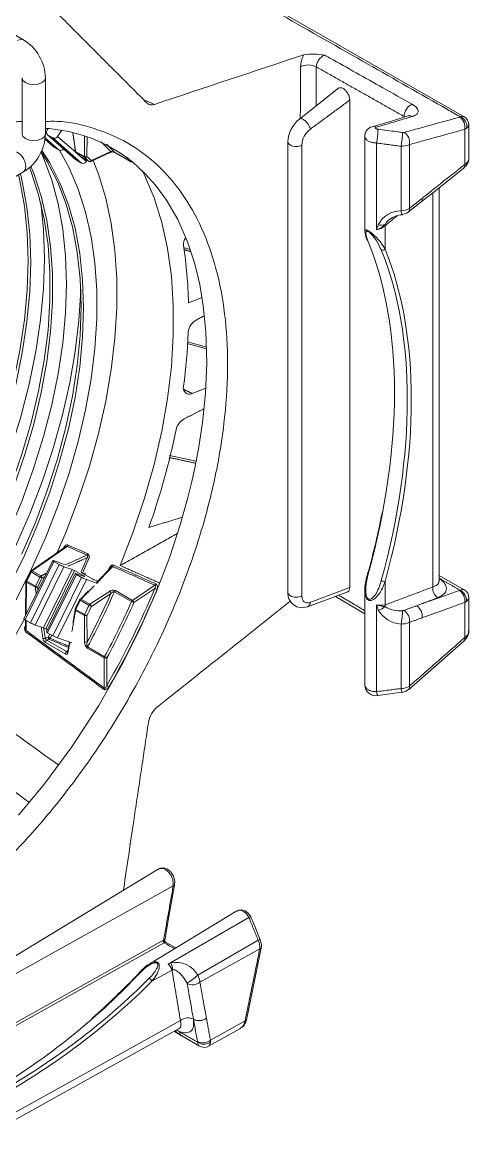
# Model space of a CAD drawing. Extents: x 8 to 113, y 1 to 87.
# Drawn here: x 28.64 to 31.03, y 60.1 to 66.02 of the extents above; entities that cross this region are included whole.
import ezdxf

# ---------------------------------------------------------------- set-up
doc = ezdxf.new("R2010")
doc.units = 0
doc.header["$MEASUREMENT"] = 0
doc.layers.add('OBJECT', color=7, linetype='CONTINUOUS')

msp = doc.modelspace()

# ---------------------------------------------------------------- linework, layer by layer
at = {"layer": 'OBJECT', "linetype": 'Continuous', "lineweight": 15}
for p, q in [((28.6436, 65.9235), (28.0179, 66.2847)), ((31.0047, 65.5112), (30.0537, 66.0564)), ((28.6364, 65.7194), (28.6364, 65.4193)), ((28.7614, 65.4193), (28.7614, 65.7194)), ((30.3336, 65.6663), (30.1223, 65.4989)), ((30.3921, 62.9886), (30.3921, 65.6005)), ((30.6832, 65.5088), (30.6832, 65.5128)), ((28.7614, 65.4275), (28.7669, 65.4227)), ((28.7702, 65.4387), (28.7765, 65.4481)), ((28.8485, 65.4385), (28.8268, 65.4061)), ((31.008, 65.2551), (31.008, 65.4437)), ((31.03, 65.2921), (31.03, 65.4675)), ((28.759, 65.3904), (28.805, 65.3502)), ((28.7591, 65.3907), (28.8071, 65.3487)), ((28.8354, 65.3323), (28.7597, 65.3985)), ((28.7712, 65.4155), (28.9252, 65.2808)), ((28.8016, 65.3977), (28.7733, 65.414)), ((28.7733, 65.414), (28.9273, 65.2793)), ((28.9556, 65.2629), (28.8016, 65.3977)), ((28.8268, 65.4061), (28.9243, 65.3208)), ((28.97, 65.2979), (28.9711, 65.4076)), ((28.9851, 65.4029), (28.9841, 65.2977)), ((30.0611, 65.3802), (30.0611, 62.9588)), ((30.4725, 65.4061), (30.4725, 64.8979)), ((30.536, 65.3701), (30.536, 64.9049)), ((28.8071, 65.3487), (28.805, 65.3502)), ((28.8354, 65.3323), (28.8071, 65.3487)), ((28.9229, 65.3251), (28.97, 65.2979)), ((28.9233, 65.3217), (28.9468, 65.3001)), ((28.9715, 65.2937), (28.9244, 65.3209)), ((29.005, 65.271), (29.1092, 65.3193)), ((29.0078, 65.2759), (29.112, 65.3241)), ((29.1092, 65.3193), (29.1093, 65.3193)), ((29.1313, 65.3208), (29.2226, 65.268)), ((29.1321, 65.3201), (29.2235, 65.2673)), ((30.1353, 65.3588), (30.1353, 62.9439)), ((30.6668, 65.3531), (30.6668, 65.0077)), ((30.7117, 65.3619), (30.7117, 65.0199)), ((28.9273, 65.2793), (28.9252, 65.2808)), ((28.9556, 65.2629), (28.9273, 65.2793)), ((28.9481, 65.2992), (28.9952, 65.2719)), ((28.9487, 65.2987), (28.9958, 65.2715)), ((28.9513, 65.2972), (28.9808, 65.2713)), ((28.9851, 65.2777), (28.9808, 65.2713)), ((31.0028, 65.2373), (31.0151, 65.2476)), ((28.2052, 64.9621), (28.6436, 65.2151)), ((30.8707, 63.0221), (30.8707, 65.1307)), ((30.837, 62.9913), (30.837, 65.104)), ((30.7075, 65.0012), (30.7752, 65.055)), ((30.5817, 64.9276), (30.5817, 64.8018)), ((29.5366, 64.7994), (29.502, 64.8098)), ((29.6237, 64.2762), (29.5221, 64.3048)), ((29.5688, 63.6647), (29.4267, 63.6965)), ((28.8686, 63.2056), (28.6852, 63.0781)), ((28.8784, 63.2084), (28.6902, 63.0777)), ((28.859, 63.1989), (28.8577, 63.1997)), ((28.8003, 63.1332), (28.6462, 62.8206)), ((28.8071, 63.1281), (28.6531, 62.8155)), ((28.8041, 63.1325), (28.8641, 63.112)), ((28.8354, 63.1118), (28.8071, 63.1281)), ((28.6813, 62.7992), (28.8354, 63.1118)), ((28.7323, 63.0444), (28.6852, 63.0716)), ((28.6902, 63.0777), (28.7374, 63.0505)), ((28.8606, 63.0999), (28.7066, 62.7873)), ((28.7508, 62.7722), (28.9049, 63.0848)), ((28.9175, 63.0788), (28.7634, 62.7662)), ((28.9205, 63.0638), (28.7664, 62.7512)), ((28.9273, 63.0587), (28.7733, 62.7461)), ((28.9049, 63.0848), (28.8606, 63.0999)), ((28.967, 63.0502), (28.9175, 63.0788)), ((28.9243, 63.0631), (28.9685, 63.048)), ((28.9556, 63.0424), (28.9273, 63.0587)), ((28.9567, 63.0679), (28.9562, 63.067)), ((28.9733, 63.0623), (28.9567, 63.0679)), ((28.9582, 63.0657), (29.0148, 63.0331)), ((28.9713, 63.0582), (28.9733, 63.0623)), ((28.9745, 63.0563), (28.9749, 63.0571)), ((29.0999, 63.0822), (29.1053, 63.0949)), ((28.6571, 63.0208), (28.6554, 62.8392)), ((28.66, 63.0166), (28.6584, 62.8454)), ((28.7072, 62.9894), (28.66, 63.0166)), ((28.6615, 63.0225), (28.7087, 62.9953)), ((28.8016, 62.7298), (28.9556, 63.0424)), ((28.9808, 63.0305), (28.8268, 62.7179)), ((28.9663, 63.0488), (28.967, 63.0502)), ((29.0409, 63.01), (28.9808, 63.0305)), ((29.0274, 63.0271), (29.0421, 63.0221)), ((29.2279, 62.9191), (29.3482, 63.0007)), ((30.5817, 63.0208), (30.5817, 62.895)), ((31.0048, 62.9763), (30.8707, 63.0535)), ((30.8708, 63.0207), (30.8708, 63.0224)), ((29.0002, 62.8988), (29.1044, 62.9678)), ((29.112, 62.9559), (29.0078, 62.8869)), ((29.2226, 62.9125), (29.1313, 62.9653)), ((29.1365, 62.9718), (29.2279, 62.9191)), ((29.3469, 62.9828), (29.2355, 62.9072)), ((30.1652, 62.8854), (30.3816, 62.965)), ((30.3151, 62.9405), (30.4725, 62.8476)), ((30.4725, 62.9756), (30.4725, 62.4673)), ((28.9447, 62.9225), (28.921, 62.8733)), ((28.9952, 62.8926), (28.9481, 62.9199)), ((28.9531, 62.926), (29.0002, 62.8988)), ((30.536, 62.4301), (30.536, 62.8953)), ((31.008, 62.7199), (31.008, 62.9086)), ((31.03, 62.7574), (31.03, 62.9328)), ((28.97, 62.8376), (28.9229, 62.8649)), ((28.9244, 62.8708), (28.9715, 62.8436)), ((28.9713, 62.6963), (28.97, 62.8376)), ((28.9841, 62.8377), (28.9854, 62.6963)), ((28.6813, 62.7992), (28.6531, 62.8155)), ((28.6551, 62.8143), (28.6547, 62.7686)), ((28.6581, 62.8126), (28.6576, 62.7579)), ((28.7508, 62.7722), (28.7066, 62.7873)), ((28.7715, 62.7615), (28.7634, 62.7662)), ((30.6668, 62.447), (30.6668, 62.7925)), ((30.7117, 62.4597), (30.7117, 62.8017)), ((28.7691, 62.7059), (28.8748, 62.6449)), ((28.8016, 62.7298), (28.7733, 62.7461)), ((28.7767, 62.7225), (28.7858, 62.7389)), ((28.7955, 62.7333), (28.7866, 62.717)), ((28.9034, 62.6917), (28.8268, 62.7179)), ((30.7094, 62.4425), (31.0056, 62.7028)), ((28.8679, 62.6327), (28.7621, 62.6938)), ((29.0768, 62.6112), (28.9855, 62.664)), ((28.9873, 62.6705), (29.0786, 62.6177)), ((29.0768, 62.4495), (29.0768, 62.6112)), ((29.091, 62.6112), (29.091, 62.4636)), ((30.542, 62.4104), (30.6733, 62.4268)), ((29.3652, 61.4786), (28.1173, 60.7222)), ((28.1636, 60.6738), (29.4463, 61.3889)), ((29.7865, 61.2548), (29.3167, 60.9701)), ((29.8513, 61.2196), (29.4193, 60.9703)), ((29.3903, 61.0966), (28.1636, 60.4127)), ((28.1707, 60.4005), (29.3973, 61.0843)), ((29.4603, 61.0571), (29.4056, 61.0879)), ((29.9018, 61.0977), (29.5775, 60.9105)), ((29.5893, 60.8727), (29.91, 61.0515)), ((29.9128, 61.1001), (29.9128, 61.1002)), ((29.3321, 60.8784), (29.4397, 60.9383)), ((29.4847, 60.6684), (28.5571, 60.1512)), ((29.831, 60.6653), (29.6458, 60.562)), ((28.5317, 60.0977), (29.475, 60.6235)), ((29.4505, 60.6099), (29.4711, 60.598)), ((29.4711, 60.5981), (29.4912, 60.5862)), ((29.4916, 60.5861), (29.5863, 60.5312)), ((29.6359, 60.5309), (29.8029, 60.6239))]:
    msp.add_line(p, q, dxfattribs=at)
at = {"layer": 'OBJECT', "linetype": 'Continuous', "lineweight": 15, "flags": 128}
for points in [[(28.6436, 65.9236), (28.6292, 65.9263), (28.6123, 65.9205)], [(28.7431, 65.6939), (28.7228, 65.6861), (28.6989, 65.6833), (28.675, 65.6861), (28.6547, 65.6939), (28.6412, 65.7056), (28.6364, 65.7194), (28.6364, 65.7197)], [(28.7614, 65.7194), (28.7567, 65.7056), (28.7431, 65.6939)], [(30.7055, 65.5155), (30.6208, 65.4901), (30.5119, 65.4575)], [(30.71, 65.5172), (30.7084, 65.5164), (30.705, 65.5154)], [(28.7614, 65.449), (28.7836, 65.4476), (28.8401, 65.4401), (28.8853, 65.4316), (28.9396, 65.418), (29.0074, 65.3955), (29.0868, 65.3604), (29.1638, 65.3155), (29.2273, 65.2689), (29.2964, 65.2061), (29.3515, 65.1447), (29.4104, 65.0644), (29.4709, 64.9598), (29.5233, 64.8402), (29.5615, 64.7231), (29.5882, 64.6123), (29.6075, 64.4977), (29.6215, 64.358), (29.626, 64.1907), (29.6192, 64.0293), (29.6033, 63.8732), (29.5834, 63.7419), (29.5636, 63.6373), (29.5459, 63.5569), (29.5231, 63.4643), (29.4837, 63.3244), (29.4274, 63.1531), (29.3545, 62.9629), (29.2711, 62.7732), (29.1774, 62.5856), (29.0468, 62.3558), (28.9026, 62.1345), (28.7566, 61.9368), (28.6173, 61.7686)], [(28.7431, 65.3938), (28.7228, 65.386), (28.6989, 65.3832), (28.675, 65.386), (28.6547, 65.3938), (28.6412, 65.4055), (28.6364, 65.4193)], [(28.7614, 65.4193), (28.7567, 65.4055), (28.7431, 65.3938)], [(28.7374, 65.3223), (28.7513, 65.2908), (28.7951, 65.1719), (28.8295, 65.044), (28.8541, 64.908), (28.869, 64.7647), (28.8739, 64.6147), (28.869, 64.4591), (28.8541, 64.2985), (28.8295, 64.1341), (28.7951, 63.9666), (28.7513, 63.797), (28.6982, 63.6262), (28.6362, 63.4553), (28.5656, 63.2852), (28.4869, 63.1168), (28.4003, 62.9512), (28.3066, 62.7891), (28.206, 62.6315), (28.0993, 62.4794), (27.9871, 62.3335), (27.8698, 62.1947), (27.7483, 62.0638), (27.6232, 61.9414)], [(28.7424, 65.3308), (28.7849, 65.2639), (28.8395, 65.1567), (28.8846, 65.0395), (28.92, 64.9132), (28.9455, 64.7783), (28.9608, 64.6358), (28.9659, 64.4864), (28.9608, 64.3312), (28.9455, 64.1709), (28.92, 64.0067), (28.8846, 63.8394), (28.8395, 63.6702), (28.7849, 63.4999), (28.7211, 63.3296), (28.6486, 63.1604), (28.5677, 62.9933)], [(28.6565, 65.2438), (28.6531, 65.2652), (28.6436, 65.2873), (28.6292, 65.3067), (28.6123, 65.3203), (28.5954, 65.3262), (28.5811, 65.3234), (28.5811, 65.3234)], [(28.8363, 65.3319), (28.8881, 65.2379), (28.9371, 65.1238), (28.9766, 65.0004), (29.0064, 64.8684), (29.0264, 64.7285), (29.0364, 64.5816), (29.0364, 64.4284), (29.0264, 64.2699), (29.0064, 64.107), (28.9766, 63.9405), (28.9371, 63.7715), (28.8881, 63.6009), (28.83, 63.4297), (28.763, 63.2588), (28.6876, 63.0893), (28.6041, 62.922)], [(28.7392, 65.3237), (28.7716, 65.2716), (28.8262, 65.1644), (28.8713, 65.0472), (28.9067, 64.9208), (28.9322, 64.786), (28.9475, 64.6434), (28.9526, 64.4941), (28.9475, 64.3388), (28.9322, 64.1786), (28.9067, 64.0144), (28.8713, 63.8471), (28.8262, 63.6778), (28.7716, 63.5076), (28.7078, 63.3373), (28.6353, 63.1681)], [(28.9244, 65.3209), (28.9233, 65.3217), (28.9233, 65.3217)], [(29.1313, 65.3208), (29.1317, 65.3203), (29.1321, 65.3201)], [(28.6829, 65.2467), (28.6985, 65.2077), (28.7384, 65.0857), (28.7686, 64.955), (28.7888, 64.8162), (28.799, 64.6703), (28.799, 64.518), (28.7888, 64.3604), (28.7686, 64.1983), (28.7384, 64.0327), (28.6985, 63.8645), (28.649, 63.6949), (28.5902, 63.5247), (28.5226, 63.3549), (28.4464, 63.1867), (28.3622, 63.021), (28.2704, 62.8587), (28.1717, 62.7008), (28.0665, 62.5484), (27.9555, 62.4021), (27.8393, 62.263), (27.7187, 62.1319), (27.5944, 62.0095)], [(29.0168, 65.2765), (29.0455, 65.2028), (29.0848, 65.075), (29.1144, 64.9387), (29.1342, 64.7947), (29.1442, 64.6437), (29.1442, 64.4865), (29.1342, 64.324), (29.1144, 64.1571), (29.0848, 63.9865), (29.0455, 63.8134), (28.9968, 63.6385), (28.9389, 63.4628), (28.8722, 63.2873), (28.8249, 63.1752)], [(28.9481, 65.2992), (28.947, 65.2999), (28.9468, 65.3001)], [(28.9487, 65.2987), (28.9485, 65.2988), (28.9481, 65.2992)], [(28.9958, 65.2715), (28.9957, 65.2716), (28.9952, 65.2719)], [(29.2226, 65.268), (29.206, 65.286), (29.1971, 65.2951)], [(29.2226, 65.268), (29.2231, 65.2676), (29.2235, 65.2673)], [(28.6275, 65.2059), (28.6374, 65.1646), (28.6625, 65.0273), (28.6776, 64.8826), (28.6827, 64.7311), (28.6776, 64.5738), (28.6625, 64.4116), (28.6374, 64.2453), (28.6024, 64.076), (28.5579, 63.9046), (28.5039, 63.7321), (28.4408, 63.5595), (28.369, 63.3877), (28.2889, 63.2177), (28.201, 63.0505), (28.1057, 62.8871), (28.0035, 62.7283), (27.8952, 62.5751), (27.7812, 62.4284), (27.6623, 62.289), (27.5391, 62.1577), (27.4123, 62.0352)], [(28.6176, 65.2001), (28.625, 65.1684), (28.6496, 65.0323), (28.6644, 64.8888), (28.6694, 64.7388), (28.6644, 64.583), (28.6496, 64.4224), (28.625, 64.2579), (28.5907, 64.0903), (28.5469, 63.9206), (28.494, 63.7498), (28.4321, 63.5788), (28.3616, 63.4086), (28.2829, 63.2401), (28.1965, 63.0742), (28.1028, 62.9119), (28.0024, 62.7541), (27.8958, 62.6017), (27.7837, 62.4556), (27.6666, 62.3164), (27.5451, 62.1851), (27.4201, 62.0624)], [(28.6756, 65.2397), (28.6852, 65.2154), (28.7251, 65.0934), (28.7553, 64.9626), (28.7755, 64.8239), (28.7857, 64.6779), (28.7857, 64.5257), (28.7755, 64.3681), (28.7553, 64.206), (28.7251, 64.0403), (28.6852, 63.8722), (28.6357, 63.7025), (28.5769, 63.5323), (28.5093, 63.3626), (28.4331, 63.1944), (28.3489, 63.0286), (28.2571, 62.8664), (28.1584, 62.7085), (28.0532, 62.556), (27.9422, 62.4098), (27.826, 62.2707), (27.7055, 62.1396), (27.5811, 62.0172)], [(28.6436, 65.2151), (28.6531, 65.2262), (28.6565, 65.2438)], [(29.1627, 63.1056), (29.2323, 63.2862), (29.2927, 63.467), (29.3435, 63.6471), (29.3845, 63.8254), (29.4154, 64.001), (29.4362, 64.173), (29.4466, 64.3403), (29.4466, 64.502), (29.4362, 64.6573), (29.4154, 64.8053), (29.3845, 64.9452), (29.3435, 65.0762), (29.2927, 65.1976), (29.2779, 65.2274)], [(30.7752, 65.055), (30.8347, 65.1022), (31.0037, 65.2363)], [(28.7365, 65.0501), (28.7512, 64.9064), (28.7564, 64.751), (28.7512, 64.5896), (28.7358, 64.4231), (28.7101, 64.2526), (28.6744, 64.0789), (28.6288, 63.903), (28.5737, 63.726), (28.5092, 63.5488), (28.4358, 63.3725), (28.3539, 63.198), (28.264, 63.0263), (28.1665, 62.8584), (28.062, 62.6952), (27.9512, 62.5377), (27.8345, 62.3868), (27.7128, 62.2432), (27.5866, 62.1079), (27.4568, 61.9815)], [(30.6737, 64.9873), (30.6977, 64.9948), (30.7122, 65.0053)], [(28.9506, 64.5876), (28.9504, 64.5795), (28.9406, 64.4187), (28.9209, 64.2534), (28.8916, 64.0846), (28.8528, 63.9132), (28.8046, 63.7401), (28.7474, 63.5662), (28.6814, 63.3924), (28.607, 63.2198), (28.5246, 63.0491), (28.4346, 62.8813), (28.3375, 62.7174), (28.2339, 62.5581), (28.1243, 62.4044), (28.0092, 62.257), (27.8893, 62.1168), (27.7653, 61.9844), (27.6377, 61.8607)], [(28.8041, 63.1325), (28.8022, 63.1331), (28.8009, 63.1333), (28.8003, 63.1332), (28.8004, 63.1328), (28.8011, 63.132), (28.8026, 63.131), (28.8046, 63.1297), (28.8071, 63.1281)], [(28.9525, 63.0746), (28.961, 63.094), (28.9843, 63.1479)], [(28.9947, 63.1436), (28.9714, 63.0896), (28.9603, 63.0645)], [(28.6818, 63.0742), (28.676, 63.0619), (28.6581, 63.0251)], [(28.9243, 63.0631), (28.9224, 63.0637), (28.9211, 63.064), (28.9205, 63.0639), (28.9206, 63.0634), (28.9213, 63.0626), (28.9228, 63.0616), (28.9248, 63.0603), (28.9273, 63.0587)], [(28.9582, 63.0657), (28.957, 63.0665), (28.956, 63.0671), (28.9552, 63.0677), (28.9549, 63.0681), (28.9548, 63.0683), (28.9551, 63.0683), (28.9558, 63.0682), (28.9567, 63.0679)], [(28.9733, 63.0623), (28.9752, 63.0617), (28.9765, 63.0614), (28.9771, 63.0615), (28.9771, 63.0616)], [(29.1053, 63.0949), (29.1065, 63.0942), (29.1075, 63.0935), (29.1083, 63.0929), (29.1089, 63.0924), (29.1092, 63.0919), (29.1092, 63.0916), (29.1092, 63.0916)], [(30.4912, 63.0608), (30.4893, 63.062), (30.4879, 63.0632), (30.487, 63.0643), (30.4866, 63.0654), (30.4867, 63.0663), (30.4874, 63.0671), (30.4886, 63.0677), (30.4903, 63.0681)], [(28.967, 63.0502), (28.9683, 63.0495), (28.9693, 63.0488), (28.97, 63.0483), (28.9704, 63.0479), (28.9704, 63.0477), (28.9701, 63.0476), (28.9695, 63.0477), (28.9685, 63.048)], [(31.0048, 62.7036), (31.0163, 62.7143), (31.0195, 62.719)], [(28.8793, 62.6438), (28.8792, 62.6435), (28.8792, 62.6435)], [(30.6735, 62.4265), (30.6948, 62.4328), (30.7138, 62.4468)], [(29.453, 61.3951), (29.4545, 61.4145), (29.4483, 61.4407), (29.434, 61.4639), (29.4157, 61.4788), (29.3959, 61.4852), (29.3768, 61.4837), (29.3651, 61.4774)], [(29.401, 61.0975), (29.4217, 61.2145), (29.4536, 61.3949)], [(29.8621, 61.2222), (29.8617, 61.2232), (29.8482, 61.2439), (29.8314, 61.2564), (29.8132, 61.2613), (29.7957, 61.2591), (29.7871, 61.2541)], [(29.9127, 61.1002), (29.8774, 61.1857), (29.8618, 61.2221)], [(29.8381, 60.6707), (29.865, 60.8019), (29.9172, 61.0569)], [(29.2636, 60.9219), (29.2631, 60.9236), (29.263, 60.9249), (29.2634, 60.9259), (29.2641, 60.9265), (29.2653, 60.9267), (29.2668, 60.9265), (29.2686, 60.9259), (29.2705, 60.9249)], [(29.8309, 60.6506), (29.8354, 60.6608), (29.837, 60.6711)], [(29.4747, 60.623), (29.4778, 60.6247), (29.4775, 60.6247)]]:
    msp.add_lwpolyline(points, dxfattribs=at)
at = {"layer": 'OBJECT', "linetype": 'Continuous', "lineweight": 15}
for centre, radius, start, end in [((28.5152, 65.7133), 0.2463, 1.41128, 58.58931), ((94.3676, -128.6914), 204.8613, 108.269715, 108.505554), ((30.28, 65.7733), 0.1515, 152.5521, 177.81955), ((30.1968, 65.5284), 0.3188, 78.96575, 99.25606), ((30.2849, 65.7744), 0.0722, 111.99029, 176.96381), ((30.17, 65.6971), 0.0918, 62.16402, 116.77549), ((29.3307, 65.609), 0.0351, 226.9168, 294.73998), ((30.7553, 65.5118), 0.0721, 113.4436, 179.20492), ((30.2282, 65.3694), 0.1673, 129.24632, 177.36682), ((30.7133, 65.4877), 0.0288, 59.40526, 105.6012), ((30.9455, 65.4563), 0.0637, 348.68451, 55.68682), ((30.9624, 65.4576), 0.0576, 353.57111, 66.54522), ((30.9858, 65.4712), 0.0436, 355.02283, 64.74539), ((28.7833, 65.4278), 0.017, 140.11931, 234.05714), ((30.2494, 65.3532), 0.1143, 126.83021, 177.18364), ((30.5215, 65.41), 0.0482, 101.26357, 184.67769), ((30.5197, 65.4299), 0.0286, 60.54588, 105.59034), ((30.152, 65.4463), 0.3915, 348.77511, 359.69902), ((30.3017, 65.4293), 0.3729, 348.21237, 359.6801), ((30.6785, 65.4535), 0.0265, 261.6306, 282.44693), ((30.6496, 65.3745), 0.0634, 348.55111, 56.86292), ((28.5152, 65.4254), 0.2463, 301.41036, 358.58896), ((28.8095, 65.4159), 0.0199, 246.40287, 330.42061), ((28.8433, 65.3502), 0.0195, 246.0564, 323.7943), ((28.9236, 65.3279), 0.00352, 123.49517, 181.80408), ((28.9299, 65.3292), 0.01, 188.05067, 228.51592), ((28.9237, 65.3288), 0.0038, 195.70739, 257.38199), ((28.9283, 65.3247), 0.00547, 175.98432, 224.02391), ((28.3634, 64.6865), 0.8468, 46.33889, 48.51286), ((29.1212, 65.2976), 0.0249, 62.74818, 121.43077), ((29.1064, 65.3241), 0.00554, 301.58099, 0.66846), ((29.1152, 65.2856), 0.0386, 65.45377, 94.82403), ((30.6709, 65.4512), 0.0981, 267.60876, 294.57739), ((28.9537, 65.3073), 0.01, 226.34155, 240.00269), ((28.9636, 65.2811), 0.0199, 246.40245, 330.42093), ((28.9772, 65.3113), 0.0153, 242.01591, 296.81308), ((28.9755, 65.2975), 0.00547, 175.98432, 224.02391), ((28.9755, 65.3028), 0.00991, 246.30353, 329.45753), ((28.9992, 65.2812), 0.0101, 246.26519, 328.49252), ((29.0008, 65.2801), 0.01, 240.00269, 294.84587), ((29.0023, 65.2758), 0.0055, 299.72794, 0.76802), ((30.9904, 65.2492), 0.0186, 315.89935, 18.38428), ((30.9747, 65.2857), 0.0551, 312.84231, 6.79608), ((30.9974, 65.2575), 0.02, 320.33681, 12.745), ((30.997, 65.2879), 0.0326, 307.43063, 7.43757), ((30.7619, 65.0679), 0.0185, 315.82368, 18.4375), ((30.6652, 65.1016), 0.0939, 270.96309, 299.66251), ((30.6941, 65.0141), 0.0186, 315.99883, 18.36824), ((30.6691, 64.8671), 0.1405, 90.93558, 152.31839), ((30.6505, 64.8949), 0.0796, 125.07386, 150.53315), ((30.678, 64.8705), 0.1156, 92.06998, 129.31042), ((30.7085, 65.0101), 0.0418, 183.37241, 213.59796), ((30.6076, 64.9073), 0.1352, 184.23811, 207.98176), ((30.3355, 64.6663), 0.281, 28.81958, 54.99659), ((30.503, 65.0055), 0.1059, 288.12284, 317.54587), ((30.7335, 64.8577), 0.2031, 158.42532, 166.57406), ((30.522, 64.9903), 0.0866, 279.2888, 313.56122), ((30.5604, 64.9887), 0.0584, 254.33881, 290.78743), ((30.6113, 64.9331), 0.0301, 178.15539, 190.5023), ((29.5642, 64.8259), 0.0633, 143.68541, 185.85204), ((30.357, 64.7328), 0.2115, 18.24624, 48.46436), ((27.2831, 64.471), 2.2453, 1.11294, 8.92823), ((30.5685, 64.8139), 0.0179, 244.96891, 317.37169), ((29.6112, 64.3481), 0.085, 117.2786, 174.6152), ((26.4958, 64.475), 3.0332, 352.24067, 357.75291), ((29.5327, 64.0572), 0.0326, 165.29887, 297.14576), ((29.5458, 63.8167), 0.0859, 118.31985, 167.45972), ((25.5289, 64.6477), 4.0161, 340.55335, 348.32932), ((28.8763, 63.1981), 0.0106, 78.45928, 136.05802), ((28.8669, 63.2209), 0.017, 312.65181, 341.84432), ((28.9725, 63.1743), 0.017, 312.65437, 341.9317), ((28.9697, 63.0974), 0.0526, 61.55609, 73.82035), ((28.9782, 63.1531), 0.019, 330.19364, 56.63647), ((28.6909, 63.0699), 0.01, 124.77922, 154.60843), ((28.6875, 63.078), 0.00676, 213.668, 250.65868), ((28.6874, 63.0739), 0.0048, 53.01679, 117.21344), ((28.6993, 63.0651), 0.0155, 125.77986, 155.41028), ((28.9212, 63.2604), 0.1716, 239.99364, 249.31632), ((28.8746, 63.0044), 0.0859, 59.99453, 69.31268), ((29.1104, 63.1133), 0.017, 312.6463, 342.04853), ((28.6671, 63.0207), 0.01, 153.87015, 179.45793), ((28.662, 63.0211), 0.00487, 183.48385, 246.58456), ((28.6643, 63.0299), 0.00781, 217.56427, 249.29473), ((28.6739, 63.0162), 0.0138, 152.83087, 178.4154), ((25.0057, 64.8116), 4.1244, 333.87263, 334.62921), ((25.0073, 64.8109), 4.1347, 333.8724, 334.62935), ((28.7464, 63.0379), 0.0155, 125.77986, 155.41028), ((28.7709, 63.1121), 0.078, 240.37028, 249.22246), ((28.7216, 63.0351), 0.0221, 10.81318, 44.20742), ((29.0415, 63.191), 0.1716, 239.99397, 249.31631), ((29.0577, 63.1074), 0.0858, 239.99377, 249.31618), ((29.2286, 63.061), 0.017, 312.62855, 342.15747), ((29.3367, 63.0132), 0.017, 312.61339, 342.25961), ((29.3395, 62.9895), 0.0228, 330.16961, 54.04514), ((30.5793, 63.0583), 0.0376, 240.85658, 273.63915), ((28.721, 62.989), 0.0138, 152.83087, 178.4154), ((28.7124, 63.0072), 0.0185, 253.62083, 292.60151), ((28.7547, 63.076), 0.0928, 240.30549, 247.73524), ((25.2486, 64.6787), 4.2301, 332.05398, 335.96708), ((25.2454, 64.6804), 4.2475, 331.75778, 336.1849), ((25.1202, 64.7441), 4.579, 330.13013, 337.37729), ((25.1169, 64.7461), 4.596, 330.13014, 337.37728), ((29.124, 62.9412), 0.0331, 67.89383, 126.44099), ((29.0952, 62.9535), 0.0169, 8.18988, 57.19144), ((29.1456, 62.9592), 0.0156, 125.86338, 156.88089), ((29.3377, 62.9392), 0.0445, 61.04606, 78.07754), ((30.1373, 62.9565), 0.0764, 175.77911, 291.2767), ((30.8959, 62.9836), 0.0594, 172.53293, 237.20233), ((30.9419, 62.9176), 0.0667, 352.29999, 56.10151), ((30.9562, 62.9192), 0.0609, 355.16806, 64.8931), ((30.9851, 62.936), 0.0447, 355.74576, 63.96378), ((25.2215, 64.6871), 4.1244, 333.87263, 334.62921), ((28.9537, 62.9182), 0.01, 135.56968, 154.62964), ((28.9507, 62.9267), 0.00736, 215.28795, 249.1569), ((28.9504, 62.9205), 0.00605, 63.91621, 129.68388), ((28.9621, 62.9134), 0.0155, 125.77986, 155.41028), ((29.0093, 62.8862), 0.0155, 125.77986, 155.41028), ((29.0306, 62.9542), 0.071, 240.07449, 251.27285), ((28.991, 62.8845), 0.0169, 8.19099, 57.18561), ((25.2443, 64.6732), 4.3505, 331.80522, 336.12744), ((25.2417, 64.6748), 4.3675, 331.80518, 336.12742), ((29.237, 62.9064), 0.0156, 125.86338, 156.88089), ((29.2493, 62.9588), 0.0534, 240.02551, 255.04777), ((29.219, 62.9049), 0.0167, 7.89433, 58.00326), ((30.156, 62.9087), 0.0249, 291.01559, 0.42886), ((30.5597, 63.0193), 0.1263, 259.18717, 280.02355), ((30.5963, 63.0796), 0.194, 251.87666, 265.52235), ((30.5272, 62.9475), 0.0817, 282.35693, 311.37941), ((30.6319, 62.8878), 0.0507, 171.85094, 181.72533), ((30.657, 62.9984), 0.1354, 235.92856, 277.6778), ((30.7135, 62.8351), 0.0666, 352.25611, 56.51871), ((28.6586, 62.8303), 0.0158, 217.90264, 249.31339), ((28.9299, 62.8689), 0.01, 153.87282, 170.40489), ((28.9262, 62.87), 0.00615, 174.60267, 237.15588), ((28.9276, 62.8787), 0.00852, 218.92034, 247.95782), ((28.9367, 62.8645), 0.0138, 152.83087, 178.4154), ((28.9839, 62.8373), 0.0138, 152.83087, 178.4154), ((28.977, 62.8515), 0.0155, 243.28946, 296.98568), ((29.0137, 62.9166), 0.0843, 240.03307, 249.45223), ((30.6754, 62.9432), 0.1509, 209.98949, 266.75654), ((30.2882, 62.8726), 0.387, 348.05545, 358.75647), ((30.6737, 62.891), 0.0268, 272.91829, 290.45283), ((30.6455, 62.8106), 0.0668, 352.3154, 55.75053), ((24.888, 64.8613), 4.28, 313.18879, 331.4856), ((28.6769, 62.7691), 0.0282, 141.18041, 218.67923), ((28.6679, 62.7662), 0.0133, 169.5334, 219.0168), ((28.7672, 62.9479), 0.1716, 239.99436, 249.316), ((28.7205, 62.6919), 0.0858, 59.99152, 69.31844), ((30.6708, 62.8874), 0.0949, 267.58812, 295.51955), ((28.6424, 62.7605), 0.0154, 324.24145, 350.2991), ((28.753, 62.7334), 0.019, 254.87692, 293.33306), ((28.7788, 62.7202), 0.0312, 189.35435, 237.67129), ((28.7743, 62.7192), 0.0142, 192.90171, 248.33051), ((28.7775, 62.6931), 0.0154, 123.23106, 177.34606), ((28.7788, 62.7609), 0.0158, 217.90264, 249.31339), ((28.6057, 62.401), 0.3641, 60.22466, 61.99046), ((28.7962, 62.725), 0.0196, 187.3042, 224.6388), ((28.772, 62.7232), 0.0158, 310.30229, 336.96635), ((28.8874, 62.8785), 0.1716, 239.99469, 249.31599), ((30.9931, 62.7133), 0.0163, 320.06484, 24.25962), ((30.9748, 62.7521), 0.0551, 319.02041, 5.57027), ((31.0018, 62.7256), 0.0184, 326.45858, 13.84033), ((28.8833, 62.632), 0.0154, 123.23106, 177.34606), ((28.8778, 62.6473), 0.00377, 218.74151, 290.4624), ((28.8855, 62.6429), 0.00625, 172.13247, 236.37593), ((28.8843, 62.6427), 0.0051, 131.51186, 167.08424), ((29.0108, 62.6943), 0.0395, 177.11754, 230.10104), ((28.9783, 62.7102), 0.0155, 243.28522, 296.986), ((28.9996, 62.6635), 0.0142, 150.70821, 178.21471), ((29.091, 62.6108), 0.0142, 150.70821, 178.21471), ((29.0839, 62.6249), 0.0154, 242.61298, 297.38654), ((29.1672, 62.7711), 0.1771, 239.99763, 244.50839), ((30.5301, 62.4655), 0.0569, 178.16243, 282.27706), ((29.0615, 62.4521), 0.0156, 323.72003, 350.39287), ((28.0306, 60.5988), 2.1452, 60.02524, 60.37589), ((30.5742, 62.4302), 0.0382, 180.18214, 213.06741), ((30.6653, 62.5385), 0.0915, 270.98347, 300.53297), ((30.7028, 62.447), 0.036, 179.9864, 215.10124), ((30.6969, 62.453), 0.0162, 319.89853, 24.42011), ((29.4524, 62.2405), 0.1412, 129.44539, 170.55454), ((29.4452, 61.3976), 0.00885, 277.65329, 342.64972), ((29.8623, 61.1979), 0.0244, 90.38408, 116.90372), ((29.4059, 61.0973), 0.0156, 182.4734, 236.3641), ((29.4084, 61.0968), 0.0134, 171.83147, 235.19222), ((29.4097, 61.0958), 0.00878, 168.0819, 242.91773), ((29.9122, 61.0774), 0.0228, 88.53858, 116.92894), ((29.824, 61.0601), 0.0864, 354.2764, 25.81908), ((29.9094, 61.0598), 0.00832, 274.56388, 339.50785), ((29.8547, 61.0709), 0.0641, 341.71477, 26.7621), ((26.546, 63.5047), 3.7521, 301.83998, 316.56361), ((29.3347, 60.8937), 0.1142, 23.02085, 42.13024), ((29.3226, 60.8756), 0.1353, 28.29625, 44.36584), ((29.4607, 60.8466), 0.1331, 28.7048, 101.85798), ((29.3658, 60.9421), 0.076, 358.24994, 27.15475), ((29.4716, 60.8967), 0.0524, 124.73175, 127.44672), ((26.6927, 63.5196), 3.7128, 299.9891, 314.99548), ((26.6728, 63.544), 3.7653, 300.06459, 314.9318), ((29.2973, 60.8611), 0.0388, 26.36688, 58.0195), ((29.3149, 61.2024), 0.3926, 301.53936, 311.97273), ((29.5122, 60.8635), 0.00913, 10.04195, 28.04196), ((29.5488, 60.9266), 0.0674, 245.83834, 306.90713), ((29.508, 60.868), 0.0814, 3.25869, 31.43563), ((29.5244, 60.6154), 0.0662, 62.98562, 126.79297), ((29.5839, 60.7343), 0.0669, 243.88019, 307.05432), ((29.584, 60.7338), 0.0669, 243.87428, 307.05469), ((29.7849, 60.6725), 0.0509, 290.06737, 339.10847), ((29.8244, 60.6585), 0.00936, 284.93791, 332.84381), ((29.8303, 60.6736), 0.00836, 274.7626, 339.27572), ((29.4869, 60.6234), 0.0299, 197.71367, 238.04414), ((29.5091, 60.6132), 0.0323, 185.95105, 237.23659), ((29.6055, 60.6155), 0.0669, 244.0789, 307.03362), ((29.6113, 60.6022), 0.061, 235.28671, 304.07448), ((29.6115, 60.5679), 0.044, 235.36424, 303.47769)]:
    msp.add_arc(centre, radius, start, end, dxfattribs=at)
for centre, major_axis, ratio, start_param, end_param in [((27.606, 63.3069), (1.3166, 2.1726), 0.578821, 6.117601, 6.167626), ((27.613, 63.3027), (1.3216, 2.1812), 0.578817, 6.11118, 6.150916), ((27.5989, 63.3108), (1.2546, 2.0698), 0.578827, 6.156138, 6.178766), ((27.6058, 63.3066), (1.2596, 2.0785), 0.578821, 6.156087, 6.178715), ((28.5261, 62.7756), (1.4763, 2.6477), 0.567168, 5.121561, 5.856915), ((28.5947, 62.7359), (1.4763, 2.6477), 0.567168, 5.123111, 5.855366), ((28.6055, 62.7299), (1.4838, 2.6607), 0.567218, 5.123151, 5.855406), ((28.5153, 62.7816), (1.4838, 2.6607), 0.567218, 5.121602, 5.237662), ((27.3489, 63.4552), (1.2049, 2.0987), 0.563161, 4.827688, 4.850316), ((27.5989, 63.3108), (1.2151, 2.0928), 0.591598, 4.830497, 4.853125), ((27.6058, 63.3068), (1.2201, 2.1015), 0.591539, 4.83049, 4.853119), ((28.5383, 62.7685), (1.523, 2.6382), 0.557225, 4.169407, 4.294373)]:
    msp.add_ellipse(centre, major_axis=major_axis, ratio=ratio, start_param=start_param, end_param=end_param, dxfattribs=at)
for points in [[(28.6514, 66.2396), (29.3067, 65.5834)], [(30.1271, 65.5027), (30.1286, 65.779)], [(30.2128, 65.7783), (30.2118, 65.5698)], [(30.6832, 65.5128), (30.2128, 65.7783)], [(29.288, 65.602), (29.3454, 65.5771)], [(30.3921, 65.6005), (30.1809, 65.4447)], [(30.6876, 65.5101), (30.6832, 65.5128)], [(30.9814, 65.5089), (30.9853, 65.5104)], [(28.9216, 65.3308), (28.9078, 65.4259)], [(28.9082, 65.4258), (28.9229, 65.3251)], [(31.008, 65.4437), (30.7117, 65.3619)], [(31.0197, 65.4511), (31.008, 65.4437)], [(30.6668, 65.3531), (30.536, 65.3701)], [(31.008, 65.2551), (31.0168, 65.2619)], [(30.7117, 65.0199), (30.7795, 65.0737)], [(30.6455, 64.9799), (30.5817, 64.9276)], [(29.5402, 64.7884), (29.5029, 64.7995)], [(29.528, 64.5146), (29.5998, 64.5432)], [(29.5723, 64.4237), (29.6129, 64.4442)], [(29.6239, 64.2667), (29.5213, 64.2952)], [(29.5013, 64.0505), (29.5475, 64.0283)], [(29.5475, 64.0283), (29.6203, 64.0572)], [(29.5051, 63.8923), (29.6107, 63.946)], [(29.5668, 63.6542), (29.4237, 63.685)], [(29.495, 63.3645), (29.3159, 63.3106)], [(29.4682, 63.2771), (29.1627, 63.1056)], [(28.868, 63.1098), (28.984, 63.1618)], [(28.9843, 63.1479), (28.8831, 63.1026)], [(28.7374, 63.0505), (28.7659, 63.0634)], [(29.0351, 63.0149), (29.1085, 63.0913)], [(29.1627, 63.1056), (29.3734, 63.0123)], [(28.757, 63.0455), (28.7432, 63.0393)], [(29.0232, 62.998), (28.9531, 62.926)], [(30.982, 62.9743), (30.8707, 63.0382)], [(28.7122, 62.9546), (28.7072, 62.9894)], [(28.7195, 62.9901), (28.7218, 62.9741)], [(28.9454, 62.9226), (28.9912, 62.9697)], [(30.1809, 62.9089), (30.3921, 62.9886)], [(30.3328, 62.947), (30.4725, 62.8645)], [(30.5817, 62.895), (30.837, 62.9913)], [(30.9791, 62.973), (30.982, 62.9743)], [(30.6831, 62.8659), (30.7502, 62.8907)], [(31.008, 62.9086), (30.7795, 62.8261)], [(31.0168, 62.9141), (31.008, 62.9086)], [(28.9229, 62.8649), (28.9034, 62.7533)], [(28.9089, 62.8002), (28.9214, 62.8722)], [(30.7795, 62.8261), (30.7117, 62.8017)], [(28.748, 62.7151), (28.7387, 62.7763)], [(28.7519, 62.7717), (28.7605, 62.716)], [(30.7117, 62.4597), (31.008, 62.7199)], [(31.008, 62.7199), (31.0197, 62.73)], [(28.8748, 62.6449), (28.8817, 62.6511)], [(28.8809, 62.6465), (28.8901, 62.6963)], [(28.8927, 62.6954), (28.882, 62.6377)], [(30.536, 62.4301), (30.6668, 62.447)], [(29.2431, 61.7953), (29.3132, 62.2637)], [(28.5597, 61.9213), (28.6741, 61.8372)], [(29.4463, 61.3889), (29.395, 61.0987)], [(29.8513, 61.2196), (29.9018, 61.0977)], [(29.395, 61.0987), (29.3903, 61.0966)], [(29.3973, 61.0843), (29.4007, 61.0858)], [(29.3973, 61.0843), (29.4532, 61.0528)], [(29.91, 61.0515), (29.831, 60.6653)], [(29.4397, 60.9383), (29.4847, 60.6684)], [(29.5544, 60.6743), (29.5545, 60.6738)], [(29.6243, 60.6804), (29.6242, 60.681)], [(29.6458, 60.562), (29.6243, 60.6804)], [(29.831, 60.6653), (29.8268, 60.6494)], [(29.477, 60.6099), (29.4634, 60.6171)], [(29.5765, 60.552), (29.477, 60.6099)], [(29.5762, 60.5553), (29.5765, 60.552)], [(29.6455, 60.5517), (29.6458, 60.562)]]:
    msp.add_open_spline(points, degree=1, dxfattribs=at)
for points, knots in [([(30.9853, 65.5104), (30.9619, 65.5238), (30.7964, 65.618), (30.4765, 65.8003), (30.1801, 65.9691), (30.0257, 66.0571)], [0, 0, 0, 0, 0.07326, 0.517167, 1, 1, 1, 1]), ([(30.2579, 65.8414), (30.267, 65.8362), (30.3707, 65.7779), (30.5269, 65.6901), (30.674, 65.6075), (30.7266, 65.5779)], [0, 0, 0, 0, 0.058482, 0.663526, 1, 1, 1, 1]), ([(30.33, 65.6626), (30.3305, 65.6633), (30.3335, 65.6671), (30.343, 65.6678), (30.3567, 65.6634), (30.3708, 65.6519), (30.3824, 65.6359), (30.3907, 65.6175), (30.3916, 65.6061), (30.3921, 65.6005)], [0, 0, 0, 0, 0.034932, 0.195841, 0.356558, 0.517189, 0.677846, 0.838653, 1, 1, 1, 1]), ([(30.7266, 65.5779), (30.7308, 65.5754), (30.7434, 65.5677), (30.757, 65.5534), (30.7607, 65.5367), (30.7516, 65.5219), (30.7358, 65.5156), (30.7279, 65.5125)], [0, 0, 0, 0, 0.109227, 0.325259, 0.547854, 0.773814, 1, 1, 1, 1]), ([(28.7614, 65.486), (28.7823, 65.4866), (28.8752, 65.489), (29.025, 65.4526), (29.206, 65.3765), (29.3639, 65.259), (29.4971, 65.1059), (29.6032, 64.9187), (29.6802, 64.7011), (29.727, 64.4566), (29.7427, 64.1894), (29.727, 63.9041), (29.6802, 63.6055), (29.6032, 63.2989), (29.4971, 62.9894), (29.3639, 62.6823), (29.2059, 62.3829), (29.0256, 62.0963), (28.8263, 61.8275), (28.6127, 61.5824), (28.3888, 61.3655), (28.1585, 61.1766), (28.0022, 61.0783), (27.9241, 61.0291)], [0, 0, 0, 0, 0.014347, 0.063776, 0.113205, 0.162634, 0.212063, 0.261492, 0.310921, 0.36035, 0.409779, 0.459208, 0.508637, 0.558066, 0.607495, 0.656924, 0.706353, 0.755782, 0.805211, 0.85464, 0.903093, 0.951547, 1, 1, 1, 1]), ([(28.1498, 65.3618), (28.2277, 65.3909), (28.3841, 65.4491), (28.5471, 65.4851), (28.6274, 65.485), (28.6364, 65.485)], [0, 0, 0, 0, 0.468752, 0.940243, 1, 1, 1, 1]), ([(30.1809, 65.4447), (30.1801, 65.448), (30.1783, 65.4553), (30.1726, 65.4663), (30.1659, 65.4761), (30.1593, 65.4838), (30.1518, 65.4908), (30.144, 65.4964), (30.1365, 65.5001), (30.13, 65.5014), (30.1253, 65.5009), (30.1233, 65.4994), (30.1225, 65.4988)], [0, 0, 0, 0, 0.116819, 0.264443, 0.350767, 0.444361, 0.543509, 0.645694, 0.747879, 0.847026, 0.940622, 1, 1, 1, 1]), ([(30.7279, 65.5125), (30.7054, 65.5058), (30.6407, 65.4866), (30.5759, 65.4673), (30.5337, 65.4548)], [0, 0, 0, 0, 0.34783, 1, 1, 1, 1]), ([(30.6843, 65.4276), (30.7071, 65.4338), (30.8062, 65.461), (30.9052, 65.4881), (30.9814, 65.5089)], [0, 0, 0, 0, 0.230946, 1, 1, 1, 1]), ([(30.9853, 65.5104), (30.9899, 65.5118), (30.998, 65.5141), (31.0023, 65.5115), (31.0042, 65.5104)], [0, 0, 0, 0, 0.567273, 1, 1, 1, 1]), ([(30.5337, 65.4548), (30.5327, 65.4544), (30.5308, 65.4536), (30.5297, 65.4519), (30.5301, 65.45), (30.532, 65.4481), (30.535, 65.4464), (30.539, 65.445), (30.542, 65.4445), (30.5435, 65.4442)], [0, 0, 0, 0, 0.157184, 0.302154, 0.442851, 0.580984, 0.719255, 0.859594, 1, 1, 1, 1]), ([(30.5435, 65.4442), (30.5764, 65.44), (30.6202, 65.4345), (30.6639, 65.4287), (30.6747, 65.4272)], [0, 0, 0, 0, 0.752707, 1, 1, 1, 1]), ([(31.0291, 65.4675), (31.0291, 65.4653), (31.0291, 65.4602), (31.0231, 65.4544), (31.0197, 65.4511)], [0, 0, 0, 0, 0.434518, 1, 1, 1, 1]), ([(30.1353, 65.3588), (30.1307, 65.3568), (30.1217, 65.3528), (30.1044, 65.3511), (30.0875, 65.3531), (30.073, 65.3587), (30.0639, 65.3669), (30.06, 65.3737), (30.0611, 65.377), (30.0612, 65.3771)], [0, 0, 0, 0, 0.165865, 0.331727, 0.497599, 0.663463, 0.829327, 0.995189, 1, 1, 1, 1]), ([(30.536, 65.3701), (30.529, 65.3706), (30.515, 65.3717), (30.4963, 65.3779), (30.4822, 65.3866), (30.4736, 65.3965), (30.4732, 65.4032), (30.4731, 65.4061)], [0, 0, 0, 0, 0.210017, 0.421425, 0.630052, 0.8375, 1, 1, 1, 1]), ([(30.7795, 65.0737), (30.8063, 65.095), (30.8824, 65.1554), (30.9586, 65.2159), (31.008, 65.2551)], [0, 0, 0, 0, 0.351743, 1, 1, 1, 1]), ([(30.4732, 64.8979), (30.473, 64.8998), (30.4728, 64.903), (30.4755, 64.9049), (30.4793, 64.9051), (30.4849, 64.9033), (30.4907, 64.9004), (30.4948, 64.8977), (30.4966, 64.8965)], [0, 0, 0, 0, 0.257854, 0.430092, 0.622511, 0.770641, 0.895484, 1, 1, 1, 1]), ([(30.561, 64.7977), (30.5592, 64.8019), (30.5514, 64.8203), (30.5369, 64.8465), (30.5168, 64.8731), (30.505, 64.8855), (30.4975, 64.892), (30.4919, 64.8959), (30.4871, 64.8981), (30.4829, 64.8987), (30.4773, 64.8957), (30.477, 64.8782), (30.4855, 64.8554), (30.4912, 64.8402)], [0, 0, 0, 0, 0.070552, 0.307164, 0.406627, 0.455085, 0.484865, 0.508034, 0.531171, 0.55963, 0.598653, 0.732871, 1, 1, 1, 1]), ([(28.8831, 63.2156), (28.8825, 63.2158), (28.8803, 63.2167), (28.8759, 63.2168), (28.8693, 63.2145), (28.8624, 63.2087), (28.8592, 63.2026), (28.8577, 63.1997)], [0, 0, 0, 0, 0.059448, 0.2232453, 0.4185666, 0.7193566, 1, 1, 1, 1]), ([(28.984, 63.1618), (28.9666, 63.1695), (28.9314, 63.185), (28.8962, 63.2006), (28.8784, 63.2084)], [0, 0, 0, 0, 0.495057, 1, 1, 1, 1]), ([(28.8831, 63.2156), (28.8883, 63.2133), (28.9145, 63.2017), (28.9498, 63.1862), (28.9797, 63.173), (28.9887, 63.169)], [0, 0, 0, 0, 0.149054, 0.745241, 1, 1, 1, 1]), ([(28.984, 63.1618), (28.9846, 63.1616), (28.9855, 63.1614), (28.9868, 63.1606), (28.9875, 63.1598), (28.9882, 63.1584), (28.9883, 63.1572), (28.9882, 63.1553), (28.9874, 63.1524), (28.9857, 63.1497), (28.9845, 63.1481), (28.9843, 63.1479)], [0, 0, 0, 0, 0.1134215, 0.1638073, 0.2673194, 0.3157791, 0.4443638, 0.4682025, 0.6495613, 0.9552751, 1, 1, 1, 1]), ([(29.1219, 63.1008), (29.0944, 63.0719), (29.0662, 63.0423), (29.0376, 63.0129), (29.037, 63.0122)], [0, 0, 0, 0, 0.978872, 1, 1, 1, 1]), ([(29.1266, 63.1081), (29.1262, 63.1082), (29.1242, 63.109), (29.1203, 63.1093), (29.1151, 63.1075), (29.1094, 63.1029), (29.1068, 63.0979), (29.1053, 63.0949)], [0, 0, 0, 0, 0.050426, 0.244319, 0.437685, 0.667372, 1, 1, 1, 1]), ([(29.1085, 63.0913), (29.1096, 63.0934), (29.1108, 63.0955), (29.1127, 63.0971), (29.1127, 63.0972)], [0, 0, 0, 0, 0.965873, 1, 1, 1, 1]), ([(29.1127, 63.0972), (29.1137, 63.0982), (29.1155, 63.0999), (29.1183, 63.1012), (29.1202, 63.1014), (29.1213, 63.1011), (29.1218, 63.1009), (29.1219, 63.1008)], [0, 0, 0, 0, 0.370133, 0.661978, 0.833288, 0.930614, 1, 1, 1, 1]), ([(29.2402, 63.0485), (29.2193, 63.0577), (29.1799, 63.0752), (29.1405, 63.0926), (29.1219, 63.1008)], [0, 0, 0, 0, 0.529951, 1, 1, 1, 1]), ([(29.1266, 63.1081), (29.1318, 63.1058), (29.1581, 63.0942), (29.1975, 63.0768), (29.2316, 63.0616), (29.2448, 63.0558)], [0, 0, 0, 0, 0.133052, 0.665259, 1, 1, 1, 1]), ([(30.5817, 63.0208), (30.5781, 63.0112), (30.5664, 62.9799), (30.5448, 62.9436), (30.5193, 62.9232), (30.5063, 62.9187), (30.4977, 62.9186), (30.4904, 62.9216), (30.4842, 62.9269), (30.4782, 62.9365), (30.4725, 62.956), (30.4716, 62.9993), (30.4805, 63.0388), (30.4894, 63.0653), (30.4903, 63.0681)], [0, 0, 0, 0, 0.099089, 0.325017, 0.410425, 0.445615, 0.483123, 0.510236, 0.537264, 0.571806, 0.625508, 0.730611, 0.971223, 1, 1, 1, 1]), ([(30.4912, 63.0608), (30.4905, 63.0581), (30.4838, 63.0332), (30.4771, 62.9971), (30.4777, 62.9574), (30.482, 62.9398), (30.4866, 62.9313), (30.4914, 62.9269), (30.4972, 62.9248), (30.5038, 62.9257), (30.5139, 62.9311), (30.5363, 62.9556), (30.5511, 62.9912), (30.5596, 63.0208), (30.561, 63.0255)], [0, 0, 0, 0, 0.030264, 0.281011, 0.386041, 0.436507, 0.467035, 0.490003, 0.512961, 0.545927, 0.578558, 0.662421, 0.946518, 1, 1, 1, 1]), ([(29.3482, 63.0007), (29.3315, 63.008), (29.2955, 63.024), (29.2595, 63.0399), (29.2402, 63.0485)], [0, 0, 0, 0, 0.462151, 1, 1, 1, 1]), ([(29.2448, 63.0558), (29.2501, 63.0535), (29.2763, 63.0419), (29.3123, 63.026), (29.3431, 63.0123), (29.3529, 63.008)], [0, 0, 0, 0, 0.145573, 0.727856, 1, 1, 1, 1]), ([(29.3469, 62.9828), (29.3474, 62.9835), (29.3489, 62.9858), (29.3506, 62.9895), (29.3516, 62.9936), (29.3515, 62.9962), (29.351, 62.998), (29.3505, 62.999), (29.3495, 63.0001), (29.3487, 63.0004), (29.3482, 63.0007)], [0, 0, 0, 0, 0.126418, 0.382376, 0.579935, 0.734734, 0.764634, 0.870422, 0.903388, 1, 1, 1, 1]), ([(30.837, 62.9913), (30.8453, 62.9947), (30.8618, 63.0014), (30.8717, 63.013), (30.8698, 63.0206), (30.8694, 63.0221)], [0, 0, 0, 0, 0.447728, 0.894196, 1, 1, 1, 1]), ([(30.8707, 63.0362), (30.8743, 63.0339), (30.8902, 63.0236), (30.9074, 63.0026), (30.9125, 62.9756), (30.8988, 62.9507), (30.8754, 62.9393), (30.8637, 62.9337)], [0, 0, 0, 0, 0.0688407, 0.2976654, 0.5305469, 0.7653853, 1, 1, 1, 1]), ([(29.112, 62.9559), (29.1137, 62.9577), (29.1168, 62.9608), (29.1219, 62.964), (29.1259, 62.9656), (29.1283, 62.9659), (29.1299, 62.9658), (29.1307, 62.9655), (29.1313, 62.9653)], [0, 0, 0, 0, 0.322618, 0.588346, 0.774356, 0.871842, 0.910535, 1, 1, 1, 1]), ([(30.1353, 62.9439), (30.1307, 62.9419), (30.1217, 62.9378), (30.1044, 62.9362), (30.0875, 62.9381), (30.073, 62.9437), (30.0639, 62.952), (30.06, 62.9587), (30.0611, 62.962), (30.0612, 62.962)], [0, 0, 0, 0, 0.166053, 0.332103, 0.498163, 0.664215, 0.830267, 0.996317, 1, 1, 1, 1]), ([(30.1353, 62.9439), (30.1359, 62.9369), (30.1371, 62.923), (30.1476, 62.9101), (30.1623, 62.9038), (30.1747, 62.9072), (30.1809, 62.9089)], [0, 0, 0, 0, 0.251455, 0.502863, 0.750997, 1, 1, 1, 1]), ([(30.3921, 62.9886), (30.3916, 62.9835), (30.3905, 62.9735), (30.3848, 62.9657), (30.3799, 62.9649), (30.3789, 62.9648)], [0, 0, 0, 0, 0.444377, 0.887267, 1, 1, 1, 1]), ([(30.7502, 62.8907), (30.7734, 62.899), (30.8497, 62.9264), (30.926, 62.9539), (30.9791, 62.973)], [0, 0, 0, 0, 0.304153, 1, 1, 1, 1]), ([(30.982, 62.9743), (30.9864, 62.9757), (30.9949, 62.9785), (31.0025, 62.9786), (31.0042, 62.9762), (31.0045, 62.9758)], [0, 0, 0, 0, 0.48042, 0.92095, 1, 1, 1, 1]), ([(30.0737, 62.9147), (30.0706, 62.9122), (29.9721, 62.8341), (29.7349, 62.6458), (29.5012, 62.4598), (29.3627, 62.3496)], [0, 0, 0, 0, 0.0130229, 0.41499, 1, 1, 1, 1]), ([(30.5447, 62.8677), (30.5432, 62.8723), (30.5402, 62.8813), (30.5375, 62.8905), (30.536, 62.8952), (30.536, 62.8953)], [0, 0, 0, 0, 0.4943906, 0.9888844, 1, 1, 1, 1]), ([(30.8637, 62.9337), (30.8432, 62.9259), (30.8054, 62.9116), (30.7676, 62.8972), (30.7502, 62.8907)], [0, 0, 0, 0, 0.540759, 1, 1, 1, 1]), ([(31.0294, 62.9327), (31.0296, 62.9323), (31.0308, 62.9297), (31.0269, 62.9231), (31.0203, 62.9172), (31.0168, 62.9141)], [0, 0, 0, 0, 0.080287, 0.520228, 1, 1, 1, 1]), ([(29.074, 62.4429), (29.0043, 62.4941), (28.8646, 62.5968), (28.7249, 62.6998), (28.6549, 62.7514)], [0, 0, 0, 0, 0.498969, 1, 1, 1, 1]), ([(28.6576, 62.7579), (28.7276, 62.7063), (28.8673, 62.6033), (29.0071, 62.5007), (29.0768, 62.4495)], [0, 0, 0, 0, 0.50103, 1, 1, 1, 1]), ([(28.7605, 62.716), (28.7623, 62.7167), (28.7677, 62.7189), (28.7731, 62.721), (28.7767, 62.7225)], [0, 0, 0, 0, 0.336688, 1, 1, 1, 1]), ([(28.7822, 62.7112), (28.7786, 62.7097), (28.7743, 62.708), (28.7699, 62.7063), (28.7691, 62.7059)], [0, 0, 0, 0, 0.81998, 1, 1, 1, 1]), ([(28.8846, 62.6663), (28.8691, 62.6731), (28.835, 62.688), (28.8009, 62.703), (28.7822, 62.7112)], [0, 0, 0, 0, 0.452349, 1, 1, 1, 1]), ([(28.7866, 62.717), (28.7919, 62.7147), (28.8184, 62.7031), (28.8515, 62.6886), (28.8793, 62.6765), (28.8859, 62.6736)], [0, 0, 0, 0, 0.16008, 0.800408, 1, 1, 1, 1]), ([(31.0197, 62.73), (31.0231, 62.7346), (31.0292, 62.7428), (31.0291, 62.753), (31.0291, 62.7575)], [0, 0, 0, 0, 0.563115, 1, 1, 1, 1]), ([(28.9854, 62.6963), (28.9849, 62.6937), (28.9838, 62.6885), (28.9835, 62.6812), (28.9842, 62.6757), (28.9853, 62.6727), (28.9863, 62.6712), (28.9869, 62.6707), (28.9873, 62.6705)], [0, 0, 0, 0, 0.303402, 0.608664, 0.79481, 0.904208, 0.945809, 1, 1, 1, 1]), ([(28.8679, 62.6327), (28.8681, 62.6326), (28.8699, 62.6316), (28.8733, 62.6305), (28.8775, 62.6309), (28.8806, 62.6333), (28.8816, 62.6363), (28.882, 62.6377)], [0, 0, 0, 0, 0.030941, 0.278178, 0.520563, 0.760216, 1, 1, 1, 1]), ([(30.4731, 62.4674), (30.4732, 62.464), (30.4736, 62.4565), (30.4822, 62.4458), (30.4963, 62.4367), (30.515, 62.4308), (30.529, 62.4303), (30.536, 62.4301)], [0, 0, 0, 0, 0.163915, 0.371012, 0.579287, 0.790338, 1, 1, 1, 1]), ([(29.1024, 62.4571), (29.1021, 62.4567), (29.1, 62.4531), (29.0956, 62.4476), (29.0888, 62.4427), (29.083, 62.4407), (29.0779, 62.4407), (29.0753, 62.4422), (29.074, 62.4429)], [0, 0, 0, 0, 0.0390786, 0.3381323, 0.5565136, 0.7249929, 0.8628503, 1, 1, 1, 1]), ([(29.0768, 62.4495), (29.0771, 62.4493), (29.0777, 62.4489), (29.0787, 62.4486), (29.0799, 62.4486), (29.0817, 62.4491), (29.0844, 62.4513), (29.088, 62.4561), (29.0898, 62.4607), (29.091, 62.4636)], [0, 0, 0, 0, 0.0411925, 0.103793, 0.1427978, 0.2159223, 0.3742779, 0.607779, 1, 1, 1, 1]), ([(28.8308, 62.0372), (28.8291, 62.0384), (28.7666, 62.0835), (28.6853, 62.1421), (28.6057, 62.1996), (28.5869, 62.2131)], [0, 0, 0, 0, 0.020307, 0.769297, 1, 1, 1, 1]), ([(29.1792, 61.3659), (29.1798, 61.3696), (29.1982, 61.4938), (29.2195, 61.637), (29.2403, 61.7763), (29.2431, 61.7953)], [0, 0, 0, 0, 0.0261206, 0.8674147, 1, 1, 1, 1]), ([(29.3654, 61.4784), (29.3656, 61.4787), (29.3696, 61.4826), (29.3807, 61.4839), (29.3971, 61.4813), (29.4139, 61.471), (29.4289, 61.4547), (29.4403, 61.4338), (29.4471, 61.4105), (29.4466, 61.3961), (29.4463, 61.3889)], [0, 0, 0, 0, 0.008915, 0.148013, 0.2859, 0.424435, 0.565326, 0.709306, 0.854957, 1, 1, 1, 1]), ([(29.7867, 61.2544), (29.7901, 61.2562), (29.7977, 61.2601), (29.812, 61.2584), (29.8271, 61.2509), (29.8412, 61.2377), (29.8479, 61.2256), (29.8513, 61.2196)], [0, 0, 0, 0, 0.17468, 0.379436, 0.584785, 0.792853, 1, 1, 1, 1]), ([(29.4008, 61.0976), (29.4009, 61.0982), (29.4012, 61.0994), (29.3997, 61.0997), (29.3977, 61.0995), (29.3962, 61.0991), (29.395, 61.0987)], [0, 0, 0, 0, 0.332075, 0.672233, 0.734914, 1, 1, 1, 1]), ([(29.4007, 61.0858), (29.4018, 61.0862), (29.4033, 61.0866), (29.4051, 61.0873), (29.4061, 61.0877), (29.4056, 61.0877), (29.4055, 61.0876)], [0, 0, 0, 0, 0.330134, 0.408211, 0.831843, 1, 1, 1, 1]), ([(29.3321, 60.8784), (29.3371, 60.8846), (29.3524, 60.9035), (29.3666, 60.9297), (29.3723, 60.9547), (29.3716, 60.9672), (29.3675, 60.9752), (29.3631, 60.9792), (29.3572, 60.9817), (29.3492, 60.9825), (29.3357, 60.9801), (29.3088, 60.9672), (29.2872, 60.9482), (29.2706, 60.9303), (29.2663, 60.9252), (29.2636, 60.9219)], [0, 0, 0, 0, 0.098239, 0.29963, 0.368957, 0.443943, 0.473011, 0.503887, 0.531961, 0.563969, 0.611726, 0.701685, 0.918313, 0.948115, 1, 1, 1, 1]), ([(29.2705, 60.9249), (29.2732, 60.9277), (29.2885, 60.9431), (29.3109, 60.9619), (29.3366, 60.9751), (29.348, 60.978), (29.3545, 60.9778), (29.359, 60.9761), (29.3619, 60.973), (29.3639, 60.9665), (29.3623, 60.9565), (29.3511, 60.93), (29.3328, 60.9102), (29.3179, 60.894)], [0, 0, 0, 0, 0.055162, 0.31331, 0.402011, 0.4455, 0.472582, 0.495334, 0.520564, 0.54555, 0.615853, 0.68539, 1, 1, 1, 1]), ([(29.4334, 60.9768), (29.4311, 60.9758), (29.4265, 60.9736), (29.4218, 60.9714), (29.4194, 60.9703), (29.4193, 60.9703)], [0, 0, 0, 0, 0.4894051, 0.9788315, 1, 1, 1, 1]), ([(29.4417, 60.9398), (29.4459, 60.94), (29.4502, 60.9401), (29.4602, 60.9369), (29.4745, 60.9282), (29.4977, 60.905), (29.5119, 60.8815), (29.5203, 60.8678)], [0, 0, 0, 0, 0.126767, 0.131059, 0.316008, 0.601709, 1, 1, 1, 1]), ([(29.6242, 60.681), (29.6198, 60.7053), (29.6081, 60.7692), (29.5965, 60.8331), (29.5893, 60.8727)], [0, 0, 0, 0, 0.380125, 1, 1, 1, 1]), ([(29.5212, 60.8651), (29.5296, 60.8167), (29.5407, 60.7532), (29.5518, 60.6896), (29.5544, 60.6743)], [0, 0, 0, 0, 0.7602487, 1, 1, 1, 1]), ([(29.4847, 60.6684), (29.4861, 60.6595), (29.4888, 60.6418), (29.4837, 60.6273), (29.476, 60.6252), (29.4744, 60.6248)], [0, 0, 0, 0, 0.442471, 0.883228, 1, 1, 1, 1]), ([(29.477, 60.6099), (29.4777, 60.6096), (29.4912, 60.6042), (29.516, 60.5993), (29.5425, 60.6091), (29.5574, 60.6341), (29.5555, 60.6606), (29.5545, 60.6738)], [0, 0, 0, 0, 0.0133022, 0.2562653, 0.503663, 0.7535637, 1, 1, 1, 1]), ([(29.5545, 60.6738), (29.559, 60.6495), (29.5662, 60.61), (29.5734, 60.5705), (29.5762, 60.5553)], [0, 0, 0, 0, 0.615594, 1, 1, 1, 1]), ([(29.8268, 60.6494), (29.8239, 60.6438), (29.8185, 60.6335), (29.8075, 60.6274), (29.8024, 60.6247)], [0, 0, 0, 0, 0.543999, 1, 1, 1, 1]), ([(29.5765, 60.552), (29.5775, 60.5475), (29.5794, 60.5387), (29.5831, 60.5321), (29.5861, 60.5318), (29.5865, 60.5318)], [0, 0, 0, 0, 0.481547, 0.924013, 1, 1, 1, 1]), ([(29.6356, 60.5314), (29.6361, 60.5315), (29.639, 60.5317), (29.6428, 60.5384), (29.6445, 60.5471), (29.6455, 60.5517)], [0, 0, 0, 0, 0.090523, 0.526031, 1, 1, 1, 1])]:
    msp.add_open_spline(points, degree=3, knots=knots, dxfattribs=at)

doc.saveas('drawing.dxf')
